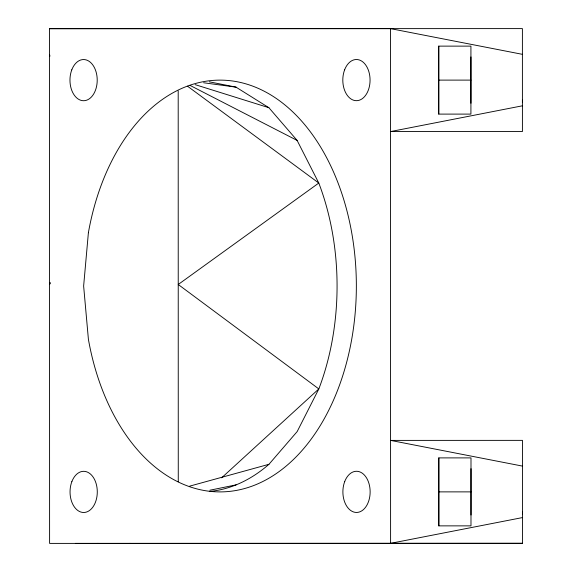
<?xml version="1.0" encoding="UTF-8"?>
<svg xmlns="http://www.w3.org/2000/svg" width="572" height="572" viewBox="0 0 572 572"><rect width="100%" height="100%" fill="white"/><g stroke="black" fill="none" stroke-linecap="round" stroke-linejoin="round"><path stroke-width="0.86" d="M438.745 114.1L438.753 46.125L470.928 46.125L470.913 114.1L438.745 114.1L438.745 46.125M438.824 525.868L438.824 457.893L470.999 457.893L470.985 525.868L438.817 525.868L438.817 457.893M522.415 100.129L522.415 102.445M522.486 511.897L522.486 514.214M50.107 282.825L49.557 284.52L50.186 282.847M209.459 491.477A205.884 136.3 90 0 0 268.947 464.3L297.168 431.574L318.826 388.931A205.884 136.3 90 0 0 318.79 183.047L297.118 140.412L268.883 107.7L236.007 87.137L209.331 81.832M221.621 477.834L318.826 388.931L178.235 284.491L318.79 183.047L187.523 86.208M189.782 486.114L268.947 464.3M209.867 490.218L236.079 484.87M522.415 105.806L390.526 131.567L522.415 131.546L522.4 28.6L49.507 28.686L49.6 543.4L522.493 543.314L522.472 440.368L390.576 440.397L522.479 466.101M522.486 517.574L390.597 543.336L390.504 28.629L49.507 28.671M75.34 543.393L522.493 543.314M438.745 80.109L470.92 80.109M438.817 491.877L470.992 491.877M97.612 543.386L98.169 543.386M129.708 543.386L130.266 543.386M203.596 82.761L236.007 87.137M390.504 28.629L522.4 54.333M195.145 84.635L268.883 107.7M190.09 85.435L297.118 140.412M49.514 54.426L49.957 56.149M470.935 56.921L470.942 103.246M471.006 468.69L471.013 515.014M178.199 90.927L178.271 481.774M88.388 232.732L83.634 286.021L88.403 339.31A205.884 136.3 90 0 0 298.262 454.64A205.884 136.3 90 0 0 298.205 117.339A205.884 136.3 90 0 0 88.388 232.732M71.786 69.841A20.592 13.628 90 0 0 83.598 100.722A20.592 13.628 90 0 0 95.395 69.841A20.592 13.628 90 0 0 71.786 69.841M71.865 481.61A20.592 13.628 90 0 0 83.669 512.491A20.592 13.628 90 0 0 95.467 481.61A20.592 13.628 90 0 0 71.865 481.61M344.709 481.574A20.592 13.628 90 0 0 356.513 512.455A20.592 13.628 90 0 0 368.318 481.574A20.592 13.628 90 0 0 344.709 481.574M344.63 69.805A20.592 13.628 90 0 0 356.442 100.686A20.592 13.628 90 0 0 368.239 69.805A20.592 13.628 90 0 0 344.63 69.805"/></g></svg>
